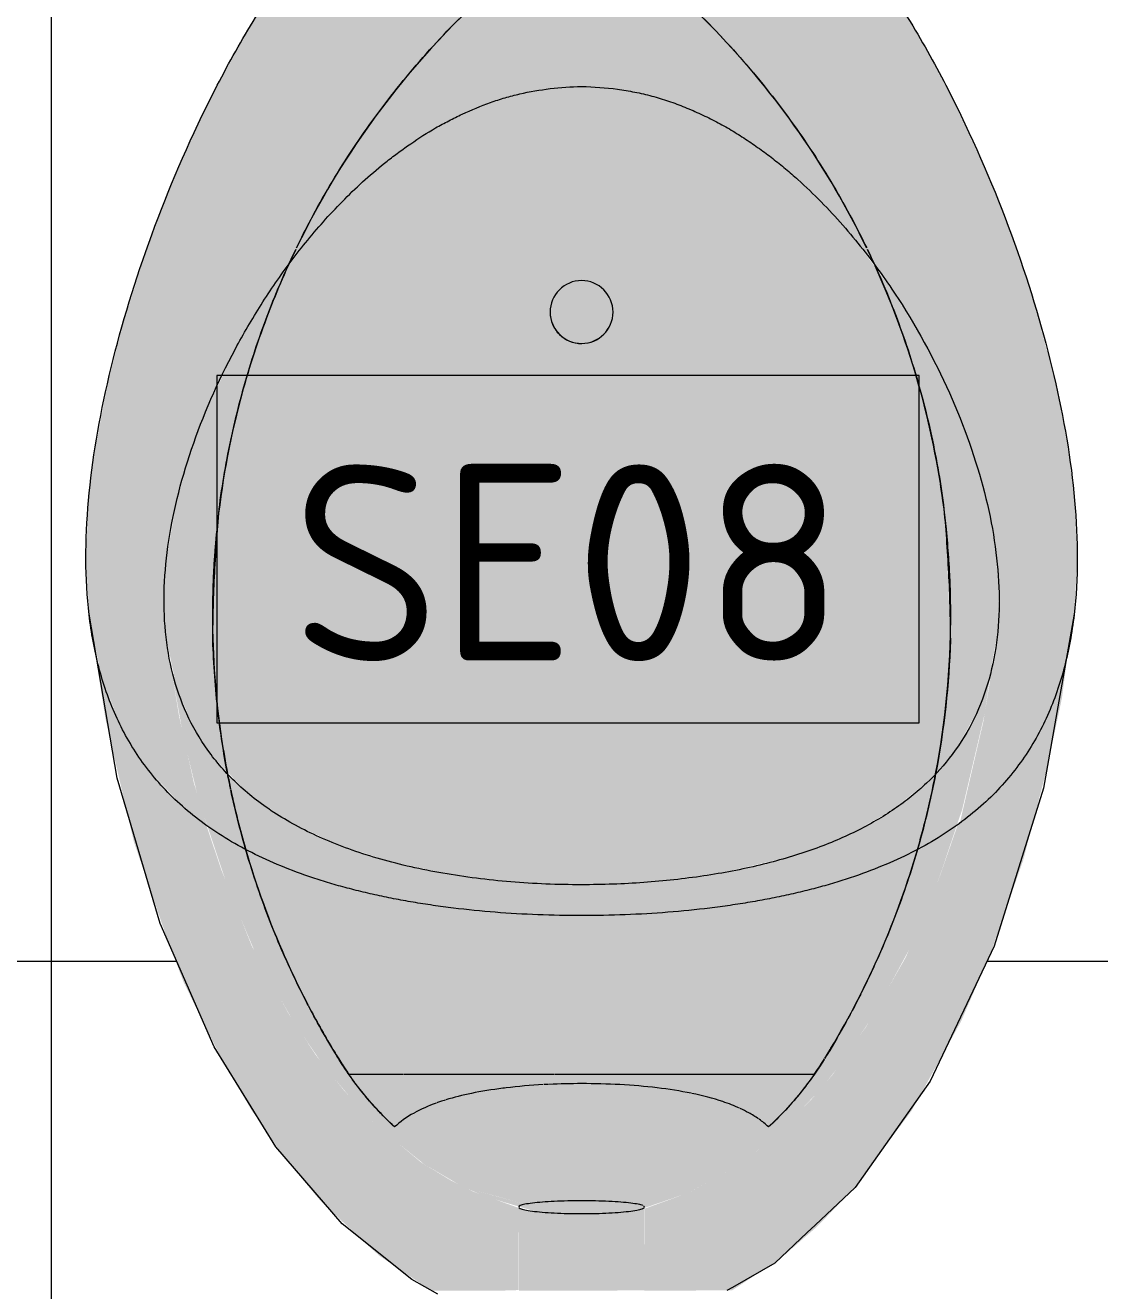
# Model space of a CAD drawing. Header units: millimetres. Extents: x 0 to 102275, y -2706 to 7916.
# Drawn here: x 92274.9 to 92616.6, y 495.6 to 897.8 of the extents above; entities that cross this region are included whole.
import ezdxf

# ---------------------------------------------------------------- set-up
doc = ezdxf.new("R2010")
doc.units = ezdxf.units.MM
for name, color, linetype, lineweight in [('A-WALL-PATT', 7, 'Continuous', 9), ('P-SANR-FIXT', 7, 'Continuous', 9), ('P-SANR-FIXT-IDEN', 7, 'Continuous', 9)]:
    doc.layers.add(name, color=color, linetype=linetype, lineweight=lineweight)
doc.layers.add('P-SANR-FIXT-2', color=7, linetype='Continuous', lineweight=9, transparency=0.7)
doc.styles.add('GOST Common_3', font='GOST_Common.ttf', dxfattribs={"height": 62.5})

# ---------------------------------------------------------------- blocks, each defined once
blk = doc.blocks.new('Urinal - Urinal-V11-Развертка 1_15-4')
at = {"layer": 'P-SANR-FIXT-2'}
for points in [[(2578.72, 643.9), (2574.68, 657.05), (2569.94, 678.47), (2565.82, 703.59), (2565.38, 719.35), (2566.57, 732.85), (2569.38, 747.43), (2573.95, 763.08), (2580.12, 778.99), (2589, 796.89), (2598.4, 812.47), (2610.24, 828.58), (2621.79, 841.72), (2637.74, 855.84), (2655.14, 867.17), (2675.67, 875.36), (2698, 878.37), (2720.33, 875.36), (2740.86, 867.17), (2758.79, 855.5), (2774.21, 841.72), (2787.41, 826.71), (2798.64, 811.03), (2808.09, 795.03), (2816.88, 776.39), (2822.05, 763.08), (2826.74, 746.83), (2829.56, 732.18), (2830.78, 717.46), (2829.83, 701.27), (2825.8, 676.6), (2818.43, 644.8), (2827.36, 651.79), (2838.21, 664.39), (2846.18, 678.47), (2851.57, 693.89), (2854.65, 710.5), (2855.66, 728.19), (2854.75, 747.43), (2852.31, 766.3), (2848.1, 787.01), (2841.46, 811.03), (2835.69, 828.58), (2827.26, 850.2), (2815.49, 875.36), (2805.71, 893.65), (2792.17, 915), (2603.83, 915), (2590.29, 893.65), (2578.69, 871.96), (2568.74, 850.2), (2559.69, 826.71), (2552.18, 803.03), (2547.23, 783.86), (2543.27, 763.08), (2541.17, 746.83), (2540.34, 728.19), (2541.49, 709.76), (2544.82, 692.78), (2550.35, 677.52), (2557.79, 664.39), (2569.47, 651.15), (2578.45, 644.11)], [(2698, 796.7), (2698, 816.7), (2695.41, 816.36), (2693, 815.36), (2690.65, 813.41), (2689.34, 811.7), (2688.34, 809.29), (2688.01, 806.63), (2688.34, 804.11), (2689.43, 801.58), (2690.93, 799.63), (2693, 798.04), (2695.41, 797.04)], [(2698, 796.7), (2700.59, 797.04), (2703, 798.04), (2705.07, 799.63), (2706.86, 802.18), (2707.66, 804.11), (2707.96, 807.02), (2707.66, 809.29), (2706.66, 811.7), (2704.49, 814.22), (2702.14, 815.72), (2700.59, 816.36), (2698, 816.7), (2698, 797.04)], [(2670.42, 495.59), (2678, 495.83), (2677.94, 521.97), (2663.66, 527.07), (2656.25, 530.78), (2646.92, 536.46), (2632.01, 548.86), (2622.39, 559.33), (2613.42, 570.57), (2604.78, 583.74), (2593.07, 605.27), (2583.48, 629.26), (2578.45, 644.11), (2568.64, 651.79), (2557.4, 665.08), (2549.71, 678.78), (2544.16, 695.35), (2542.89, 700.6), (2546.53, 677.52), (2555.6, 638.29), (2566.22, 607.39), (2571.46, 593.58), (2583.23, 569.82), (2592.91, 553.19), (2603.58, 537.82), (2614.86, 524.31), (2629.37, 510.62), (2633.73, 506.7), (2650.28, 495.59), (2670.37, 495.59)], [(2718, 495.59), (2745.94, 495.77), (2761.3, 505.91), (2772.95, 516.06), (2784.46, 527.95), (2802.92, 552.79), (2818.71, 581.26), (2828.28, 603.41), (2838.48, 632.51), (2846.18, 662.33), (2850.77, 683.93), (2853.32, 703.35), (2851.38, 693.34), (2845.48, 677.24), (2838.21, 664.39), (2826.53, 651.15), (2817.87, 644.36), (2810.79, 624.09), (2801.16, 601.7), (2788.63, 579.68), (2777.77, 564.2), (2770.76, 556.05), (2754.51, 540.59), (2743.84, 533.18), (2733, 527.23), (2730.47, 526.21), (2718, 521.67), (2718, 495.67)], [(2698, 520.14), (2708.74, 520.49), (2713.66, 520.94), (2717.58, 521.84), (2718, 521.94), (2732.15, 526.8), (2742.76, 532.56), (2746.64, 534.91), (2755.75, 541.54), (2767.47, 552.85), (2773.95, 559.55), (2781.09, 568.59), (2790.9, 583.26), (2802.61, 604.82), (2810.79, 624.09), (2819.07, 648.62), (2826.23, 679.12), (2828.34, 693.89), (2827.36, 689.38), (2822.45, 676.8), (2815.63, 665.78), (2805.72, 655.21), (2793.64, 646.31), (2777.45, 638.25), (2759.72, 632.29), (2742.08, 628.3), (2718.05, 625.48), (2698, 624.66), (2698, 572.75), (2777.33, 572.72), (2771.99, 564.36), (2698, 564.36), (2698, 520.19)], [(2753.25, 564.36), (2771.99, 564.36), (2777.33, 572.75), (2618.65, 572.75), (2624.01, 564.36), (2752.09, 564.36)], [(2688.87, 495.59), (2718, 495.74), (2717.83, 521.89), (2715.57, 521.26), (2710.48, 520.6), (2702.46, 520.19), (2692.7, 520.22), (2683.23, 520.85), (2679.41, 521.51), (2678, 521.67), (2678.14, 495.59), (2688.64, 495.59)]]:
    blk.add_hatch(color=256, dxfattribs=at).paths.add_polyline_path(points)
h = blk.add_hatch(color=256, dxfattribs=at)
h.paths.add_polyline_path([(2698, 624.66), (2698, 796.7), (2695.41, 797.04), (2693, 798.04), (2690.93, 799.63), (2689.14, 802.18), (2688.34, 804.11), (2688, 806.7), (2688.34, 809.29), (2689.34, 811.7), (2691.51, 814.22), (2693.86, 815.72), (2695.41, 816.36), (2698, 816.7), (2698, 878.37), (2675.67, 875.36), (2655.14, 867.17), (2637.21, 855.5), (2621.28, 841.14), (2608.59, 826.71), (2597.36, 811.03), (2587.91, 795.03), (2579.12, 776.39), (2573.95, 763.08), (2569.26, 746.83), (2566.28, 730.24), (2565.22, 717.46), (2565.83, 703.35), (2568.92, 688.63), (2573.57, 676.76), (2580.13, 666.04), (2590.73, 654.87), (2602.72, 646.12), (2618.03, 638.44), (2635.99, 632.36), (2654.94, 628.17), (2675.48, 625.58), (2685.12, 625.19)])
h.paths.add_polyline_path([(2580.71, 702.4), (2581.02, 724.84), (2581.78, 730.24), (2581.2, 719.67), (2580.73, 702.92)])
h = blk.add_hatch(color=256, dxfattribs=at)
h.paths.add_polyline_path([(2698, 624.66), (2720.52, 625.58), (2742.08, 628.3), (2763.82, 633.47), (2779.35, 638.92), (2795.19, 647.34), (2807.31, 656.73), (2815.87, 666.04), (2823.25, 678.47), (2827.6, 690.04), (2830.19, 703.93), (2830.62, 719.35), (2829.43, 732.85), (2826.62, 747.43), (2822.05, 763.08), (2815.87, 778.99), (2807, 796.89), (2797.77, 812.24), (2785.76, 828.58), (2774.21, 841.72), (2758.79, 855.5), (2740.86, 867.17), (2720.33, 875.36), (2698, 878.37), (2698, 816.7), (2700.59, 816.36), (2703, 815.36), (2705.35, 813.41), (2706.66, 811.7), (2707.66, 809.29), (2708, 806.7), (2707.66, 804.11), (2706.66, 801.7), (2705.07, 799.63), (2703, 798.04), (2700.59, 797.04), (2698, 796.7), (2698, 625.58)])
h.paths.add_polyline_path([(2815.29, 702.4), (2814.24, 729.99), (2814.54, 729.75), (2815.08, 723.14), (2815.27, 703.93)])
h = blk.add_hatch(color=256, dxfattribs=at)
h.paths.add_polyline_path([(2815.29, 702.4), (2814.78, 727.03), (2814.26, 729.7), (2814.7, 723.14), (2815.25, 703.93)])
h.paths.add_polyline_path([(2580.71, 702.4), (2581.78, 730.24), (2581.51, 730.24), (2580.91, 722.23), (2580.72, 702.94)])
h = blk.add_hatch(color=256, dxfattribs=at)
h.paths.add_polyline_path([(2698, 520.14), (2698, 564.36), (2624.01, 564.36), (2618.65, 572.75), (2698, 572.75), (2698, 624.66), (2674.23, 625.74), (2651.88, 628.76), (2634.12, 632.78), (2615.3, 639.62), (2600.56, 647.52), (2588.61, 656.82), (2580.13, 666.04), (2572.75, 678.47), (2568.23, 690.93), (2567.58, 692.78), (2571.38, 671.43), (2576.22, 651.61), (2585.67, 623.29), (2594.78, 601.67), (2606.41, 581.02), (2615.96, 567.18), (2625.95, 555.26), (2632.89, 547.95), (2647.9, 535.87), (2660.19, 528.68), (2667.84, 525.41), (2683.23, 520.85), (2689.31, 520.35), (2696.78, 520.15)])
h.paths.add_polyline_path([(2679.96, 523.11), (2663.66, 527.68), (2671.52, 525.52), (2679.85, 523.14)])
at = {"layer": 'P-SANR-FIXT'}
for p, q in [((2641.21, 564.36), (2624.01, 564.36)), ((2689.16, 564.36), (2641.41, 564.36)), ((2771.99, 564.36), (2689.41, 564.36)), ((2772.32, 516.51), (2769.78, 514.11)), ((2745.95, 496.66), (2744.24, 495.68))]:
    blk.add_line(p, q, dxfattribs=at)
at = {"layer": 'P-SANR-FIXT', "flags": 128}
for points in [[(2652.32, 494.5), (2643.98, 499.23), (2621.88, 516.9), (2600.74, 541.4), (2581.14, 573.19), (2563.98, 612.38), (2550.33, 658.57), (2541.34, 710.66)], [(2854.66, 710.66), (2844.92, 655.4), (2829.28, 605.1), (2808.83, 562.25), (2785.02, 528.48), (2772.32, 516.51)], [(2769.78, 514.11), (2759.46, 504.38), (2745.95, 496.66)]]:
    blk.add_lwpolyline(points, dxfattribs=at)
at = {"layer": 'P-SANR-FIXT'}
for centre, radius, start, end in [((2848.56, 710.41), 267.97, 130.2274, 154.1873), ((2547.44, 710.41), 267.97, 43.948, 49.7726), ((2547.44, 710.41), 267.97, 25.8127, 43.948), ((2848.56, 710.41), 267.97, 154.318, 159.3507), ((2547.44, 710.41), 267.97, 9, 25.682), ((2698, 806.7), 10, 0, 180), ((2698, 806.7), 10, 0, 180), ((2848.56, 710.41), 267.97, 159.3507, 165.1753), ((2698, 806.7), 10, 180, 0), ((2698, 806.7), 10, 180.3931, 0), ((2848.56, 710.41), 267.97, 165.1753, 174.1693), ((2547.44, 710.41), 267.97, 5.8307, 8.9595), ((2848.56, 710.41), 267.97, 174.1693, 176.0631), ((2547.44, 710.41), 267.97, 3.9004, 5.8307), ((2848.56, 710.41), 267.97, 176.0996, 176.9561), ((2547.44, 710.41), 267.97, 3.0439, 3.9004), ((2848.56, 710.41), 267.97, 176.9561, 180.0219), ((2547.44, 710.41), 267.97, 359.9781, 3.0439), ((2848.56, 710.41), 267.97, 180.0219, 188.474), ((2547.44, 710.41), 267.97, 349.133, 359.9781), ((2848.56, 710.41), 267.97, 188.474, 190.867), ((2848.56, 710.41), 267.97, 190.867, 191.9169), ((2547.44, 710.41), 267.97, 345.9127, 349.133), ((2848.56, 710.41), 267.97, 191.9793, 196.0888), ((2547.44, 710.41), 267.97, 343.9112, 345.8537), ((2848.56, 710.41), 267.97, 196.0961, 203.9351), ((2547.44, 710.41), 267.97, 329.0684, 343.9039), ((2848.56, 710.41), 267.97, 203.9626, 207.5694), ((2848.56, 710.41), 267.97, 207.624, 210.9313), ((2848.56, 710.41), 267.97, 210.9313, 211.1423), ((2848.56, 710.41), 267.97, 211.1425, 211.7726), ((2547.44, 710.41), 267.97, 328.2876, 328.8569), ((2547.44, 710.41), 267.97, 328.8575, 329.0684), ((2710.35, 624.81), 105.4, 211.7726, 213.2002), ((2685.65, 624.81), 105.4, 326.7998, 328.2274), ((2710.35, 624.81), 105.4, 213.3831, 214.9937), ((2685.65, 624.81), 105.4, 325.0063, 326.6169)]:
    blk.add_arc(centre, radius, start, end, dxfattribs=at)
for points, knots in [([(2698, 614.85), (2693.32, 614.86), (2684.05, 615.04), (2670.52, 615.82), (2659.4, 616.94), (2650.71, 618.1), (2644.37, 619.08), (2638.2, 620.2), (2632.16, 621.46), (2626.28, 622.85), (2620.62, 624.35), (2615.16, 625.97), (2608.13, 628.33), (2596.53, 632.85), (2582.09, 640.53), (2568.11, 651.52), (2557.31, 664.15), (2549.38, 678.25), (2544.05, 693.69), (2540, 715.87), (2540.06, 746.29), (2546.79, 786.06), (2559.36, 828.36), (2574.58, 864.71), (2589.96, 893.72), (2599, 907.95), (2603.83, 915)], [-1, -1, -1, -1, -0.975, -0.95, -0.925, -0.9125, -0.9, -0.8875, -0.875, -0.8625, -0.85, -0.8375, -0.825, -0.8, -0.75, -0.7, -0.65, -0.6, -0.55, -0.5, -0.4, -0.3, -0.2, -0.1, -0.05, 0, 0, 0, 0]), ([(2792.17, 915), (2797, 907.95), (2806.04, 893.72), (2821.42, 864.71), (2836.64, 828.36), (2849.21, 786.06), (2855.94, 746.29), (2856, 715.87), (2851.95, 693.69), (2846.62, 678.25), (2838.69, 664.15), (2827.89, 651.52), (2813.91, 640.53), (2799.47, 632.85), (2786.21, 627.68), (2777.26, 624.84), (2769.72, 622.85), (2763.84, 621.46), (2757.8, 620.2), (2751.63, 619.08), (2745.29, 618.1), (2736.6, 616.94), (2725.48, 615.82), (2711.95, 615.04), (2702.68, 614.86), (2698, 614.85)], [-1, -1, -1, -1, -0.95, -0.9, -0.8, -0.7, -0.6, -0.5, -0.45, -0.4, -0.35, -0.3, -0.25, -0.2, -0.175, -0.15, -0.1375, -0.125, -0.1125, -0.1, -0.0875, -0.075, -0.05, -0.025, 0, 0, 0, 0]), ([(2720.5, 915), (2727.24, 909.3), (2740.03, 897.34), (2754.26, 881.17), (2764.48, 867.74), (2773.97, 853.99), (2780.24, 843.36), (2784.07, 836.17)], [0, 0, 0, 0, 0.125, 0.25, 0.3125, 0.375, 0.5, 0.5, 0.5, 0.5]), ([(2607.32, 827.07), (2608.8, 830.12), (2614.01, 840.4), (2622.03, 853.99), (2631.52, 867.74), (2641.74, 881.17), (2650.28, 890.87), (2656.32, 897.1)], [0.447644, 0.447644, 0.447644, 0.447644, 0.5, 0.625, 0.6875, 0.75, 0.875, 0.875, 0.875, 0.875]), ([(2698, 624.66), (2690.33, 624.67), (2679.11, 625.12), (2664.47, 626.65), (2653.84, 628.23), (2643.68, 630.26), (2630.8, 633.53), (2616.2, 638.67), (2601.34, 646.37), (2589.2, 655.48), (2579.72, 665.85), (2570.4, 681.19), (2564.53, 702.86), (2565.31, 731.83), (2572.9, 762.9), (2584.19, 789.02), (2595.86, 809.07), (2603.77, 820.62), (2610.85, 829.59), (2616.52, 836.25), (2622.62, 842.65), (2629.13, 848.87), (2634.93, 853.8), (2639.83, 857.49), (2644.88, 861.11), (2650.17, 864.51), (2655.71, 867.5), (2661.46, 870.31), (2667.47, 872.83), (2673.65, 874.86), (2679.91, 876.47), (2687.95, 877.87), (2694.61, 878.31), (2698, 878.37)], [0, 0, 0, 0, 0.043478, 0.065217, 0.086957, 0.108696, 0.130435, 0.173913, 0.217391, 0.26087, 0.304348, 0.347826, 0.434783, 0.521739, 0.608696, 0.695652, 0.733696, 0.771739, 0.790761, 0.809783, 0.828804, 0.847826, 0.866848, 0.876359, 0.88587, 0.904891, 0.914402, 0.923913, 0.942935, 0.952446, 0.961957, 0.980978, 1, 1, 1, 1]), ([(2698, 878.37), (2701.87, 878.31), (2707.57, 877.88), (2714.94, 876.65), (2720.35, 875.42), (2725.67, 873.82), (2730.9, 871.85), (2735.99, 869.61), (2740.9, 867.2), (2745.61, 864.58), (2750.17, 861.71), (2754.57, 858.67), (2758.81, 855.52), (2762.9, 852.26), (2768.12, 847.69), (2774.3, 841.76), (2781.16, 834.37), (2789.6, 824.19), (2802.67, 805.83), (2816.93, 778.89), (2827.7, 747.16), (2831.98, 717.04), (2829.51, 694.02), (2823.27, 677.35), (2816.57, 666.34), (2809.39, 658.27), (2802.93, 652.67), (2797.58, 648.69), (2791.72, 645.02), (2785.32, 641.57), (2778.43, 638.45), (2768.53, 634.65), (2757.71, 631.49), (2745.98, 628.95), (2736.91, 627.41), (2727.41, 626.18), (2714.58, 625.02), (2704.71, 624.67), (2698, 624.66)], [0, 0, 0, 0, 0.021739, 0.032609, 0.043478, 0.054348, 0.065217, 0.076087, 0.086957, 0.097826, 0.108696, 0.119565, 0.130435, 0.141304, 0.152174, 0.173913, 0.195652, 0.217391, 0.26087, 0.347826, 0.434783, 0.521739, 0.608696, 0.652174, 0.695652, 0.733696, 0.752717, 0.771739, 0.790761, 0.809783, 0.828804, 0.847826, 0.88587, 0.904891, 0.923913, 0.942935, 0.961957, 1, 1, 1, 1]), ([(2587.04, 768.84), (2588.77, 776.57), (2592.91, 791.88), (2599.97, 811.06), (2605.12, 822.5), (2607.08, 826.57)], [0.125, 0.125, 0.125, 0.125, 0.25, 0.375, 0.4447781, 0.4447781, 0.4447781, 0.4447781]), ([(2788.92, 826.57), (2790.88, 822.5), (2796.03, 811.06), (2803.09, 791.88), (2809.3, 768.92), (2812.07, 753.29), (2813.11, 745.44)], [0.5552219, 0.5552219, 0.5552219, 0.5552219, 0.625, 0.75, 0.875, 1, 1, 1, 1]), ([(2586.36, 655.08), (2586.26, 655.56), (2585.91, 657.27), (2585.57, 658.98), (2585.33, 660.22)], [0.65633064, 0.65633064, 0.65633064, 0.65633064, 0.66666667, 0.69374381, 0.69374381, 0.69374381, 0.69374381]), ([(2810.67, 660.22), (2810.43, 658.98), (2808.67, 650.11), (2804.55, 633.68), (2796.84, 611.45), (2790.4, 597.11), (2786.91, 590.16)], [0.3062562, 0.3062562, 0.3062562, 0.3062562, 0.3333333, 0.5, 0.6666667, 0.8311125, 0.8311125, 0.8311125, 0.8311125]), ([(2603.65, 601.65), (2602.21, 604.9), (2597.77, 615.45), (2591.63, 633.16), (2587.91, 647.8), (2586.41, 654.88)], [0.258414, 0.258414, 0.258414, 0.258414, 0.3333333, 0.5, 0.6548811, 0.6548811, 0.6548811, 0.6548811]), ([(2610.99, 586.44), (2610.39, 587.58), (2607.84, 592.57), (2605.44, 597.64), (2603.68, 601.59)], [0.1394639, 0.1394639, 0.1394639, 0.1394639, 0.1666667, 0.2579426, 0.2579426, 0.2579426, 0.2579426]), ([(2625.01, 562.95), (2624.57, 563.57), (2622.78, 566.08), (2621.48, 568.09), (2620.75, 569.31)], [0.6080072, 0.6080072, 0.6080072, 0.6080072, 0.7, 1, 1, 1, 1]), ([(2672.94, 559.98), (2669.48, 559.54), (2663.14, 558.51), (2657.39, 557.06), (2654.84, 556.28)], [0.3484989, 0.3484989, 0.3484989, 0.3484989, 0.5, 0.6353977, 0.6353977, 0.6353977, 0.6353977]), ([(2685.8, 561.12), (2681.79, 560.9), (2677.48, 560.54), (2673.34, 560.02), (2673.01, 559.98)], [0.1666667, 0.1666667, 0.1666667, 0.1666667, 0.3333333, 0.347501, 0.347501, 0.347501, 0.347501]), ([(2732.85, 558.38), (2729.4, 559.08), (2722.07, 560.24), (2710.24, 561.24), (2702.13, 561.45), (2698, 561.45)], [0.5032643, 0.5032643, 0.5032643, 0.5032643, 0.6666667, 0.8333333, 1, 1, 1, 1]), ([(2654.64, 556.22), (2654.12, 556.06), (2653.2, 555.76), (2652.31, 555.45), (2651.93, 555.32)], [0.63882351, 0.63882351, 0.63882351, 0.63882351, 0.66666667, 0.68831341, 0.68831341, 0.68831341, 0.68831341]), ([(2748.28, 553.62), (2746.61, 554.38), (2741.93, 556.2), (2736.55, 557.61), (2733.05, 558.33)], [0.2291024, 0.2291024, 0.2291024, 0.2291024, 0.3333333, 0.5, 0.5, 0.5, 0.5]), ([(2754.27, 550.27), (2753.3, 550.94), (2751.46, 552.08), (2749.39, 553.11), (2748.44, 553.55)], [0.0910951, 0.0910951, 0.0910951, 0.0910951, 0.1666667, 0.2257796, 0.2257796, 0.2257796, 0.2257796]), ([(2679.96, 521.34), (2680.61, 521.2), (2683, 520.8), (2686.6, 520.49), (2689.3, 520.35)], [-0.7142857, -0.7142857, -0.7142857, -0.7142857, -0.5714286, -0.2857143, -0.2857143, -0.2857143, -0.2857143]), ([(2706.77, 520.35), (2708.1, 520.42), (2710.62, 520.59), (2713.8, 520.93), (2715.39, 521.2), (2716.04, 521.34)], [-0.7118298, -0.7118298, -0.7118298, -0.7118298, -0.5714286, -0.4285714, -0.2857143, -0.2857143, -0.2857143, -0.2857143])]:
    blk.add_open_spline(points, degree=3, knots=knots, dxfattribs=at)
for points in [[(2656.32, 897.1), (2662.37, 903.32), (2668.76, 909.3), (2675.5, 915)], [(2784.07, 836.17), (2785.67, 833.16), (2787.2, 830.12), (2788.68, 827.07)], [(2582.89, 745.44), (2583.93, 753.29), (2585.31, 761.11), (2587.04, 768.84)], [(2582.89, 745.44), (2581.95, 738.23), (2580.64, 723.84), (2580.49, 709.53), (2580.71, 702.4)], [(2580.71, 702.4), (2580.75, 709.52), (2581.15, 723.82), (2582.2, 738.22), (2582.89, 745.44)], [(2815.29, 702.4), (2815.51, 709.53), (2815.36, 723.84), (2814.05, 738.23), (2813.11, 745.44)], [(2813.11, 745.44), (2813.8, 738.22), (2814.32, 731.02), (2814.68, 723.84)], [(2814.68, 723.84), (2815.05, 716.67), (2815.25, 709.52), (2815.29, 702.4)], [(2582.39, 679.45), (2581.5, 687.11), (2580.94, 694.77), (2580.71, 702.4)], [(2815.29, 702.4), (2814.87, 688.38), (2813.34, 674.26), (2810.67, 660.22)], [(2585.33, 660.22), (2584.11, 666.62), (2583.13, 673.03), (2582.39, 679.45)], [(2786.77, 589.88), (2783.27, 582.92), (2779.47, 576.14), (2775.4, 569.55)], [(2620.75, 569.31), (2617.35, 574.8), (2614.14, 580.41), (2611.14, 586.15)], [(2620.75, 569.31), (2619.34, 571.59), (2618.65, 572.75), (2618.65, 572.75)], [(2618.65, 572.75), (2618.65, 572.75), (2619.34, 571.59), (2620.75, 569.31)], [(2775.45, 569.63), (2776.72, 571.7), (2777.35, 572.75), (2777.35, 572.75)], [(2777.35, 572.75), (2777.35, 572.75), (2776.72, 571.7), (2775.45, 569.63)], [(2620.75, 569.31), (2621.14, 568.66), (2622.08, 567.18), (2623.32, 565.36), (2624.01, 564.36)], [(2638.52, 547.68), (2635.02, 550.94), (2628.54, 557.87), (2623.16, 565.42), (2620.75, 569.31)], [(2775.25, 569.31), (2774.65, 568.29), (2773.04, 565.82), (2769.52, 560.86), (2764.59, 554.76), (2760.04, 550.12), (2757.48, 547.68)], [(2775.25, 569.31), (2772.84, 565.42), (2767.46, 557.87), (2760.98, 550.94), (2757.48, 547.68)], [(2771.99, 564.36), (2772.68, 565.36), (2773.92, 567.18), (2774.86, 568.66), (2775.25, 569.31)], [(2638.52, 547.68), (2636.46, 549.63), (2632.72, 553.37), (2628.36, 558.49), (2626.12, 561.44), (2625.13, 562.79)], [(2687.42, 561.21), (2686.97, 561.18), (2686.52, 561.16), (2686.08, 561.14)], [(2698, 561.45), (2694.49, 561.45), (2691.04, 561.37), (2687.63, 561.22)], [(2651.78, 555.26), (2649.25, 554.35), (2646.92, 553.32), (2644.84, 552.18)], [(2644.7, 552.11), (2642.32, 550.79), (2640.27, 549.33), (2638.52, 547.68)], [(2757.4, 547.76), (2756.5, 548.59), (2755.53, 549.38), (2754.48, 550.13)], [(2698, 524.19), (2696.52, 524.19), (2693.56, 524.16), (2689.22, 524.02), (2685.42, 523.79), (2682.23, 523.48), (2679.83, 523.11), (2678.34, 522.69), (2678, 522.39), (2678, 522.23)], [(2717.5, 522.68), (2717.16, 522.83), (2716.17, 523.11), (2713.77, 523.48), (2710.58, 523.79), (2706.78, 524.02), (2702.44, 524.16), (2699.48, 524.19), (2698, 524.19)], [(2678, 522.23), (2678, 522.08), (2678.17, 521.93), (2678.5, 521.78)], [(2678.5, 521.78), (2678.66, 521.7), (2679.07, 521.56), (2679.64, 521.41), (2679.96, 521.34)], [(2689.3, 520.35), (2692, 520.21), (2695, 520.14), (2698, 520.14)], [(2689.3, 520.35), (2692, 520.21), (2695, 520.14), (2698, 520.14)], [(2698, 520.14), (2699.5, 520.14), (2702.5, 520.17), (2705.35, 520.28), (2706.7, 520.35)], [(2716.04, 521.34), (2716.68, 521.48), (2717.18, 521.63), (2717.51, 521.78)], [(2717.51, 521.78), (2717.84, 521.93), (2718, 522.08), (2718, 522.23)], [(2718, 522.23), (2718, 522.36), (2717.88, 522.49), (2717.65, 522.61)]]:
    blk.add_open_spline(points, degree=3, dxfattribs=at)
blk = doc.blocks.new('М_сантехническая_рамка1 - В рамке-30590747-Развертка 1_15-4')
at = {"layer": 'P-SANR-FIXT-IDEN'}
for p, q in [((1907.7, 651.63), (1684.38, 651.63)), ((1684.38, 651.63), (1684.38, 541.18)), ((1907.7, 541.18), (1907.7, 651.63)), ((1684.38, 541.18), (1907.7, 541.18))]:
    blk.add_line(p, q, dxfattribs=at)

msp = doc.modelspace()

# ---------------------------------------------------------------- hatches: boundary and pattern name
at = {"layer": 'A-WALL-PATT'}
h = msp.add_hatch(dxfattribs=at)
h.set_pattern_fill('FP_28', color=256, style=0, pattern_type=2)
h.set_pattern_definition([(90, (94082.8, 0), (-600, 4e-14), []), (180, (94082.8, 0), (-7e-14, -600), [])])
h.paths.add_polyline_path([(89904.82, 0), (90080.21, 0), (90080.22, 10), (90087.24, 10), (90087.24, 32.93), (90089.74, 32.93), (90089.74, 147.5), (90068.82, 147.5), (90068.82, 130), (90050.82, 130), (90050.68, 147.5), (89986.82, 147.5), (89986.82, 130), (89968.82, 130), (89968.82, 150), (89904.82, 150), (89904.82, 115.94)])
h.paths.add_polyline_path([(90129.42, 0), (90359.4, 0), (90359.4, 150), (90269.32, 150), (90269.32, 100), (90253.32, 100), (90253.32, 150), (90132.82, 150), (90132.82, 130), (90119.89, 130), (90119.89, 32.93), (90122.39, 32.93), (90122.39, 10), (90129.42, 10), (90129.42, 9.68)])
h.paths.add_polyline_path([(90528.23, 0), (90708.82, 0), (90717.36, 150), (90528.23, 150), (90528.23, 0.71)])
h.paths.add_polyline_path([(90918.82, 0), (90969.21, 0), (90969.21, 10), (90976.24, 10), (90976.24, 32.93), (90978.74, 32.93), (90978.74, 150), (90910.27, 150), (90915.63, 55.22), (90917.52, 22.37)])
h.paths.add_polyline_path([(91018.42, 0), (91459.4, 0), (91459.39, 221.48), (91453.45, 224.48), (91434.18, 237.38), (91416.61, 252.79), (91401.09, 270.48), (91387.47, 291.16), (91377.61, 311.16), (91369.95, 333.9), (91367.03, 348.59), (91366.68, 348.59), (91364.61, 364.24), (91363.91, 383.31), (91363.91, 400), (91364.36, 400), (91373.82, 750), (91373.82, 790), (91526.32, 790), (91526.56, 795.58), (91527.92, 798.6), (91531.32, 800), (91556.94, 799.81), (91558.64, 799.04), (91559.98, 798.24), (91560.65, 796.29), (91560.83, 796.17), (91561.32, 795), (91561.32, 790), (91713.82, 790), (91713.82, 750), (91723.28, 400), (91723.72, 400), (91723.72, 378.02), (91723.02, 364.24), (91720.95, 348.59), (91720.6, 348.59), (91717.59, 333.44), (91710.02, 311.16), (91699.2, 289.43), (91686.54, 270.48), (91669.51, 251.46), (91653.33, 237.28), (91633.77, 224.2), (91628.23, 221.47), (91628.23, 0), (91808.82, 0), (91818.8, 176.66), (91823.82, 270), (92003.82, 270), (92015.63, 55.22), (92018.82, 0), (92069.21, 0), (92069.21, 10), (92076.24, 10), (92076.24, 32.93), (92078.74, 32.93), (92078.74, 202.93), (92079.69, 206.11), (92080.68, 207.67), (92081.29, 208.24), (92082.54, 209), (92085.82, 210), (92085.82, 1650), (92101.82, 1650), (92101.87, 209.98), (92105.77, 208.59), (92106.74, 207.99), (92108.33, 205.68), (92108.89, 202.93), (92108.89, 32.93), (92111.39, 32.93), (92111.39, 10), (92118.42, 10), (92118.42, 0), (93083.69, 0), (93218.02, 36.08), (93218.07, 0), (93482.82, 0), (93482.82, 264.77), (93446.43, 264.75), (93482.58, 400), (93482.82, 400), (93482.82, 1800), (89904.82, 1800), (89904.82, 1650), (91004.82, 1650), (91004.82, 622.5), (91011.82, 622.5), (91011.82, 617.5), (91014.32, 617.5), (91015.55, 615.2), (91016.97, 613.99), (91019.02, 613.2), (91020.32, 613), (91020.32, 611), (91022.82, 611), (91022.82, 607.5), (91024.24, 607.5), (91024.8, 612.83), (91026.46, 619.48), (91029.37, 627.21), (91032.02, 632.58), (91035.21, 637.8), (91038.91, 642.78), (91043.09, 647.41), (91050.44, 653.85), (91054.86, 656.87), (91058.47, 659.06), (91065.56, 662.42), (91072.14, 664.71), (91077.21, 666), (91084.39, 667.1), (91088.85, 667.44), (91097.18, 667.15), (91102.86, 666.4), (91107.75, 665.4), (91113.93, 663.5), (91121.35, 660.26), (91126.65, 657.29), (91131.74, 653.81), (91136.53, 649.84), (91140.97, 645.4), (91145.07, 640.44), (91148.72, 635.03), (91152.61, 627.62), (91154.35, 623.24), (91156.52, 616.24), (91157.88, 609.05), (91158.54, 601.7), (91158.49, 600.33), (91158.01, 600.04), (91157.56, 600.38), (91157.33, 601.7), (91154.97, 617.07), (91153.15, 622.47), (91148.28, 632.72), (91143.66, 640.2), (91140.26, 644.26), (91134.93, 649.58), (91130.77, 652.95), (91124.12, 657.36), (91119.41, 659.82), (91112.31, 662.7), (91107.53, 664.12), (91101.2, 665.42), (91097.83, 665.93), (91088.58, 666.15), (91082.55, 665.65), (91076.69, 664.62), (91070.36, 662.88), (91064.47, 660.62), (91060.51, 658.62), (91052.71, 653.55), (91044.24, 646.7), (91041.69, 644.09), (91032.37, 630.59), (91030.98, 627.81), (91026.96, 616.59), (91025.62, 607.31), (91027.55, 607.35), (91032.71, 607.5), (91036.32, 607.5), (91036.32, 609), (91066.32, 609), (91066.32, 607.5), (91070.53, 607.3), (91071.82, 607.5), (91088.13, 607.51), (91089.07, 608.23), (91093.82, 609.5), (91099.16, 607.83), (91100.7, 606.5), (91102.46, 603.75), (91103.09, 601.7), (91103.32, 600), (91102.91, 597.27), (91101.33, 594.31), (91100.31, 593.11), (91098.57, 591.77), (91093.82, 590.5), (91088.51, 592.14), (91087.09, 592.84), (91075.57, 592.51), (91066.32, 592.5), (91066.32, 591), (91036.32, 591), (91036.07, 592.52), (91031.06, 592.61), (91027.95, 592.5), (91022.82, 592.22), (91022.82, 589), (91020.32, 589), (91020.32, 587), (91017.96, 586.52), (91016.15, 585.45), (91014.86, 583.83), (91014.32, 582.5), (91011.82, 582.5), (91011.82, 577.5), (91004.82, 577.5), (91005.09, 209), (91006.74, 207.99), (91008.33, 205.68), (91008.89, 202.93), (91008.89, 32.93), (91011.39, 32.93), (91011.39, 10), (91018.42, 10), (91018.42, 9.68)])
h.paths.add_polyline_path([(93135.32, 278.12), (93121.01, 278.38), (93118.67, 278.8), (93115.01, 280.4), (93113.62, 281.54), (93110.72, 284.34), (93109.3, 286.61), (93107.82, 293.12), (93107.82, 353.12), (93102.82, 353.12), (93090.66, 357.55), (93089.04, 359), (93088.31, 359.86), (93087.87, 361.2), (93087.5, 363.37), (93100.77, 420.22), (93103.66, 423.91), (93105.09, 424.49), (93107.25, 425), (93111.72, 425), (93111.51, 440.09), (93102.52, 443.91), (93083.97, 495.59), (93084.51, 495.81), (93083.71, 496.28), (93068.55, 506.7), (93055.58, 518.57), (93046.83, 527.43), (93035.97, 540.98), (93025.76, 556.09), (93014.82, 576.06), (93005.44, 595.78), (92997.17, 618.24), (92989.95, 640.26), (92981.18, 678.25), (92976.17, 710.5), (92975.15, 728.19), (92976.06, 747.43), (92978.5, 766.3), (92982.72, 787.01), (92989.36, 811.03), (92995.12, 828.58), (93003.56, 850.2), (93015.33, 875.36), (93025.11, 893.65), (93038.65, 915), (93048.45, 924.41), (93060.4, 929.67), (93073.61, 931.95), (93087.64, 932.32), (93181.34, 932.23), (93192.02, 931.95), (93205.23, 929.67), (93217.18, 924.41), (93226.98, 915), (93240.52, 893.65), (93252.13, 871.96), (93262.07, 850.2), (93271.12, 826.71), (93278.64, 803.03), (93283.59, 783.86), (93287.55, 763.08), (93289.65, 746.83), (93290.48, 728.19), (93289.45, 710.41), (93285.59, 683.93), (93280.3, 659.04), (93272.32, 629.71), (93261.37, 599.33), (93251.95, 577.99), (93236.94, 551.38), (93219.28, 527.95), (93205.45, 513.82), (93193.1, 503.72), (93180.69, 495.59), (93181.82, 495.31), (93163.11, 443.91), (93153.91, 440), (93153.91, 425), (93158.92, 424.94), (93161.59, 424.16), (93162.5, 423.57), (93165.17, 419.54), (93178.14, 363.37), (93177.3, 359.83), (93176.44, 358.74), (93174.62, 357.42), (93162.63, 353.12), (93157.82, 353.12), (93157.82, 293.12), (93156.41, 287.65), (93154.72, 284.14), (93151.81, 281.19), (93148.14, 279.16), (93146.28, 278.58), (93141.48, 278.12), (93137.42, 278.12)])
h.paths.add_polyline_path([(92456.82, 278.12), (92440.01, 278.38), (92437.67, 278.8), (92435.25, 279.66), (92432.62, 281.54), (92429.72, 284.34), (92428.3, 286.61), (92426.82, 293.12), (92426.82, 353.12), (92421.82, 353.12), (92409.66, 357.55), (92408.04, 359), (92407.26, 360.01), (92406.87, 361.2), (92406.5, 363.37), (92419.77, 420.22), (92422.66, 423.91), (92424.09, 424.49), (92426.25, 425), (92430.72, 425), (92430.51, 440.09), (92421.52, 443.91), (92402.97, 495.59), (92403.51, 495.81), (92402.71, 496.28), (92387.55, 506.7), (92374.58, 518.57), (92365.83, 527.43), (92354.38, 541.86), (92344.76, 556.09), (92333.82, 576.06), (92324.44, 595.78), (92316.17, 618.24), (92308.95, 640.26), (92300.18, 678.25), (92295.17, 710.5), (92294.24, 730.24), (92295.06, 747.43), (92297.5, 766.3), (92301.72, 787.01), (92308.36, 811.03), (92314.12, 828.58), (92322.56, 850.2), (92334.33, 875.36), (92344.11, 893.65), (92357.65, 915), (92367.45, 924.41), (92379.4, 929.67), (92392.61, 931.95), (92413.45, 932.32), (92496.99, 932.32), (92511.02, 931.95), (92524.23, 929.67), (92536.18, 924.41), (92545.98, 915), (92559.52, 893.65), (92571.13, 871.96), (92581.07, 850.2), (92590.65, 825.1), (92597.64, 803.03), (92602.06, 786.48), (92606.55, 763.08), (92608.65, 746.83), (92609.48, 728.19), (92608.45, 710.41), (92604.59, 683.93), (92599.3, 659.04), (92592.03, 631.74), (92580.37, 599.33), (92570.95, 577.99), (92555.94, 551.38), (92538.28, 527.95), (92524.45, 513.82), (92512.1, 503.72), (92499.69, 495.59), (92500.82, 495.31), (92482.11, 443.91), (92472.91, 440), (92472.91, 425), (92477.92, 424.94), (92480.63, 424.13), (92481.5, 423.57), (92484.17, 419.54), (92497.14, 363.37), (92496.3, 359.83), (92495.44, 358.74), (92493.62, 357.42), (92481.63, 353.12), (92476.82, 353.12), (92476.82, 293.12), (92475.41, 287.65), (92473.72, 284.14), (92471.17, 281.4), (92467.14, 279.16), (92465.28, 278.58), (92460.48, 278.12), (92456.86, 278.12)])
h.paths.add_polyline_path([(91142.65, 643.14), (91140.43, 645.59), (91140.55, 645.4)])
h.paths.add_polyline_path([(91133.21, 652.43), (91130.77, 654.2), (91131.28, 653.81)])
h.paths.add_polyline_path([(93132.82, 944.61), (93124.41, 945.72), (93120.38, 947.09), (93116.57, 948.97), (93111.38, 952.78), (93109.84, 954.13), (93107.04, 957.33), (93104.67, 960.86), (93102.34, 966.02), (93101.43, 968.7), (93100.6, 972.87), (93100.32, 977.11), (93100.6, 981.35), (93101.43, 985.52), (93102.79, 989.55), (93104.67, 993.36), (93107.04, 996.9), (93109.84, 1000.09), (93113.04, 1002.9), (93118.43, 1006.25), (93122.27, 1007.78), (93126.64, 1009.02), (93132.82, 1009.61), (93141.23, 1008.5), (93145.26, 1007.14), (93149.07, 1005.26), (93152.61, 1002.9), (93155.8, 1000.09), (93158.95, 996.38), (93160.97, 993.36), (93162.85, 989.55), (93164.21, 985.52), (93165.05, 981.2), (93165.32, 977.11), (93165.04, 972.87), (93164.21, 968.7), (93162.85, 964.67), (93160.97, 960.86), (93158.6, 957.33), (93155.8, 954.13), (93151.81, 950.8), (93147.21, 947.97), (93145.26, 947.09), (93139, 945.2)])
h.paths.add_polyline_path([(92451.82, 944.61), (92443.41, 945.72), (92439.38, 947.09), (92435.57, 948.97), (92430.38, 952.78), (92428.84, 954.13), (92426.04, 957.33), (92423.67, 960.86), (92421.34, 966.02), (92420.43, 968.7), (92419.6, 972.87), (92419.32, 977.11), (92419.6, 981.35), (92420.43, 985.52), (92421.79, 989.55), (92423.67, 993.36), (92426.04, 996.9), (92428.84, 1000.09), (92432.04, 1002.9), (92437.43, 1006.25), (92439.38, 1007.14), (92445.64, 1009.02), (92451.82, 1009.61), (92460.23, 1008.5), (92464.26, 1007.14), (92468.07, 1005.26), (92472.51, 1002.1), (92474.8, 1000.09), (92477.95, 996.38), (92479.97, 993.36), (92481.85, 989.55), (92483.21, 985.52), (92484.05, 981.2), (92484.32, 977.11), (92484.04, 972.87), (92483.21, 968.7), (92481.85, 964.67), (92479.97, 960.86), (92477.6, 957.33), (92474.8, 954.13), (92470.87, 950.84), (92466.21, 947.97), (92464.26, 947.09), (92458, 945.2)])

# ---------------------------------------------------------------- block references
at = {"layer": 'P-SANR-FIXT'}
msp.add_blockref('Urinal - Urinal-V11-Развертка 1_15-4', (89753.82, 0), dxfattribs=at)
at = {"layer": 'P-SANR-FIXT-IDEN'}
msp.add_blockref('М_сантехническая_рамка1 - В рамке-30590747-Развертка 1_15-4', (90651.45, 134.93), dxfattribs=at)

# ---------------------------------------------------------------- texts
at = {"layer": 'P-SANR-FIXT-IDEN', "insert": (92359.67, 758.26), "char_height": 62.5, "width": 222.4683, "attachment_point": 1, "style": 'GOST Common_3'}
msp.add_mtext('SE08', dxfattribs=at)

doc.saveas('drawing.dxf')
